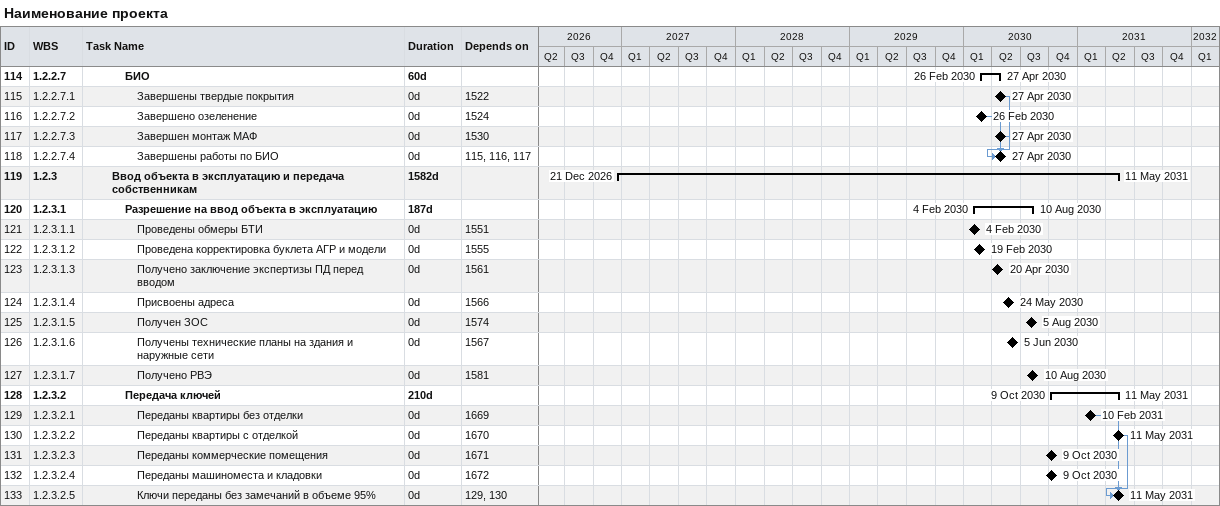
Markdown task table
Наименование проекта

| ID | WBS | Task | Duration | Start | Finish | Predecessors |
|---|---|---|---|---|---|---|
| 114 | 1.2.2.7 | **БИО** | 60d | 2030-02-26 | 2030-04-27 |  |
| 115 | 1.2.2.7.1 | Завершены твердые покрытия | 0d | 2030-04-27 | 2030-04-27 | 1522 |
| 116 | 1.2.2.7.2 | Завершено озеленение | 0d | 2030-02-26 | 2030-02-26 | 1524 |
| 117 | 1.2.2.7.3 | Завершен монтаж МАФ | 0d | 2030-04-27 | 2030-04-27 | 1530 |
| 118 | 1.2.2.7.4 | Завершены работы по БИО | 0d | 2030-04-27 | 2030-04-27 | 115, 116, 117 |
| 119 | 1.2.3 | **Ввод объекта в эксплуатацию и передача собственникам** | 1582d | 2026-12-21 | 2031-05-11 |  |
| 120 | 1.2.3.1 | **Разрешение на ввод объекта в эксплуатацию** | 187d | 2030-02-04 | 2030-08-10 |  |
| 121 | 1.2.3.1.1 | Проведены обмеры БТИ | 0d | 2030-02-04 | 2030-02-04 | 1551 |
| 122 | 1.2.3.1.2 | Проведена корректировка буклета АГР и модели | 0d | 2030-02-19 | 2030-02-19 | 1555 |
| 123 | 1.2.3.1.3 | Получено заключение экспертизы ПД перед вводом | 0d | 2030-04-20 | 2030-04-20 | 1561 |
| 124 | 1.2.3.1.4 | Присвоены адреса | 0d | 2030-05-24 | 2030-05-24 | 1566 |
| 125 | 1.2.3.1.5 | Получен ЗОС | 0d | 2030-08-05 | 2030-08-05 | 1574 |
| 126 | 1.2.3.1.6 | Получены технические планы на здания и наружные сети | 0d | 2030-06-05 | 2030-06-05 | 1567 |
| 127 | 1.2.3.1.7 | Получено РВЭ | 0d | 2030-08-10 | 2030-08-10 | 1581 |
| 128 | 1.2.3.2 | **Передача ключей** | 210d | 2030-10-09 | 2031-05-11 |  |
| 129 | 1.2.3.2.1 | Переданы квартиры без отделки | 0d | 2031-02-10 | 2031-02-10 | 1669 |
| 130 | 1.2.3.2.2 | Переданы квартиры с отделкой | 0d | 2031-05-11 | 2031-05-11 | 1670 |
| 131 | 1.2.3.2.3 | Переданы коммерческие помещения | 0d | 2030-10-09 | 2030-10-09 | 1671 |
| 132 | 1.2.3.2.4 | Переданы машиноместа и кладовки | 0d | 2030-10-09 | 2030-10-09 | 1672 |
| 133 | 1.2.3.2.5 | Ключи переданы без замечаний в объеме 95% | 0d | 2031-05-11 | 2031-05-11 | 129, 130 |
